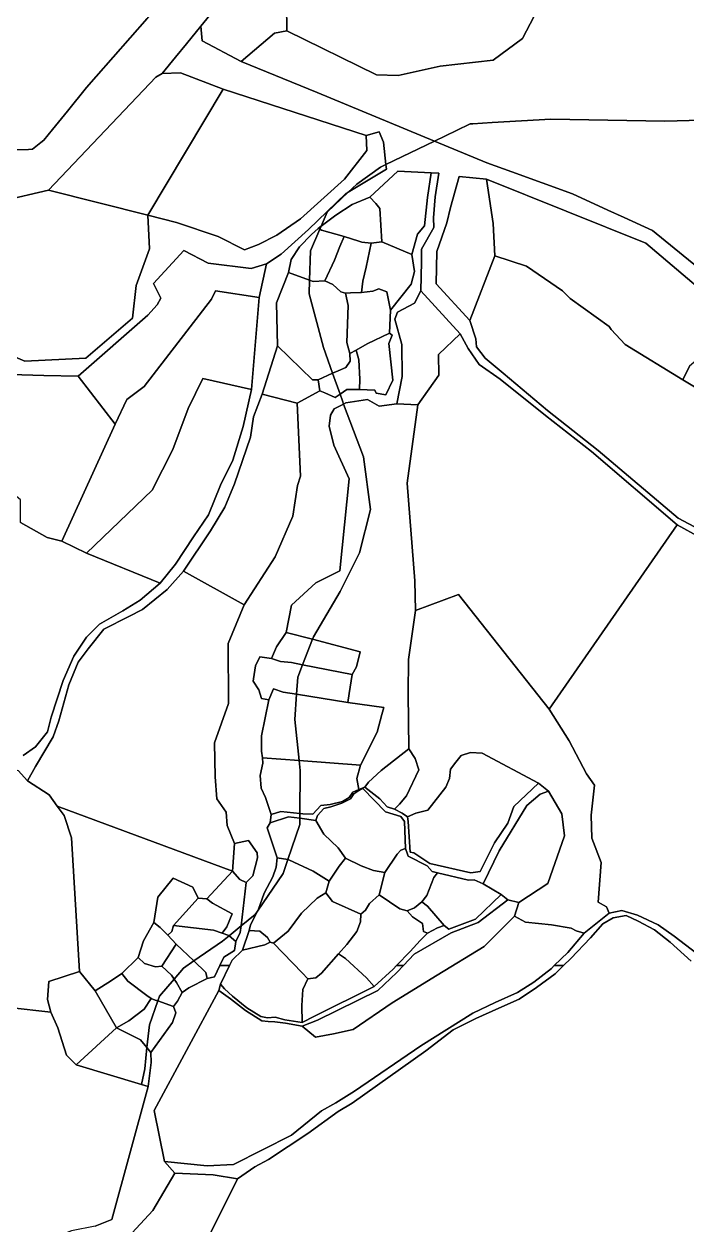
# Model space of a CAD drawing. Extents: x 542555 to 550520, y 1840485 to 1846995.
# Drawn here: x 549701.7 to 549900.6, y 1843922.2 to 1844282.5 of the extents above; entities that cross this region are included whole.
import ezdxf

# ---------------------------------------------------------------- set-up
doc = ezdxf.new("R2010")
doc.units = 0
doc.layers.add('Level 30', color=7, linetype='Continuous')

msp = doc.modelspace()

# ---------------------------------------------------------------- linework, layer by layer
at = {"layer": 'Level 30'}
for points in [[(549772.61, 1844331.48), (549767.51, 1844322.96), (549750.52, 1844301), (549738.6, 1844284.18), (549723.32, 1844266.76), (549720.38, 1844263.52), (549714.71, 1844256.35), (549710.19, 1844250.89), (549707.64, 1844247.71), (549706.6952, 1844246.9536), (549704.18, 1844244.94), (549703.0347, 1844244.9096), (549695.14, 1844244.7), (549688.48, 1844248.35), (549683.45, 1844252.93), (549656.49, 1844279.73), (549662.37, 1844310.75), (549687.9, 1844340.3), (549756.95, 1844334.73), (549771.43, 1844353.78), (549776.75, 1844350.29), (549776.7343, 1844349.5062), (549776.51, 1844338.29)], [(549796.67, 1844333.45), (549810.18, 1844332.21), (549800.68, 1844320.07), (549780.4, 1844288.52), (549780.54, 1844280.5), (549776.8, 1844279.74), (549766.87, 1844271.32), (549755.1, 1844277.49), (549754.74, 1844281.92), (549767.29, 1844297.39), (549785.86, 1844318.46), (549791.95, 1844326.64)], [(549807.43, 1844267.23), (549780.54, 1844280.5), (549780.4, 1844288.52), (549800.68, 1844320.07), (549810.18, 1844332.21), (549818.71, 1844329.21), (549854.73, 1844284.91), (549851.21, 1844278.16), (549842.45, 1844271.67), (549826.52, 1844269.85), (549813.9, 1844267.1)], [(549789.5933, 1844261.9327), (549824.8179, 1844247.3809), (549810.2601, 1844240.3922), (549809.57, 1844247.08), (549808.19, 1844250.16), (549804.31, 1844249.12), (549761.46, 1844262.93), (549748.57, 1844267.9), (549743.15, 1844267.67), (549747.1499, 1844272.5879), (549750.4117, 1844276.5983), (549754.74, 1844281.92), (549755.1, 1844277.49), (549766.87, 1844271.32), (549774.4403, 1844268.1926)], [(549761.46, 1844262.93), (549738.78, 1844225.21), (549708.99, 1844232.67), (549741.2, 1844266.54), (549743.15, 1844267.67), (549748.57, 1844267.9)], [(549804.31, 1844249.12), (549804.54, 1844244.61), (549797.79, 1844235.93), (549784.59, 1844224.08), (549777.54, 1844219.17), (549772.05, 1844216.39), (549767.85, 1844214.79), (549759.93, 1844218.73), (549747.4, 1844222.95), (549738.78, 1844225.21), (549761.46, 1844262.93)], [(549810.41, 1844238.94), (549798.9746, 1844232.1144), (549801.5, 1844234.52), (549808.61, 1844239.6), (549810.2601, 1844240.3922)], [(549825.09, 1844230.65), (549824.57, 1844224.35), (549824.65, 1844221.48), (549820.97, 1844214.93), (549820.95, 1844211.16), (549820.76, 1844202.42), (549818.79, 1844198.73), (549813.78, 1844196.09), (549812.98, 1844193.98), (549815.08, 1844186.41), (549815.18, 1844176.76), (549813.52, 1844168.61), (549808.19, 1844167.88), (549804.78, 1844169.89), (549798.26, 1844168.87), (549797.5641, 1844168.5091), (549797.2, 1844169.48), (549796.4989, 1844171.4385), (549798.51, 1844172.82), (549802.29, 1844172.85), (549806.9, 1844172.62), (549807.29, 1844171.74), (549810.24, 1844171.29), (549812.31, 1844175.66), (549811.09, 1844186.69), (549812.09, 1844189.2), (549811.37, 1844189.79), (549811.59, 1844196.7), (549817.82, 1844204.46), (549818.79, 1844208.26), (549818.07, 1844213.37), (549819.71, 1844219.5), (549821.82, 1844221.95), (549822.69, 1844230.5), (549823.82, 1844237.88), (549826.18, 1844237.76)], [(549822.69, 1844230.5), (549821.82, 1844221.95), (549819.71, 1844219.5), (549818.07, 1844213.37), (549809.07, 1844217.21), (549808.46, 1844227.2), (549807.23, 1844228.7), (549805.43, 1844230.55), (549813.87, 1844238.37), (549823.82, 1844237.88)], [(549842.98, 1844212.95), (549835.44, 1844193.54), (549825.34, 1844204.53), (549825.55, 1844214.31), (549828.53, 1844222.85), (549829.66, 1844227.48), (549832.29, 1844236.73), (549840.44, 1844235.95), (549842.46, 1844222.68)], [(549901.36, 1844179.84), (549899.36, 1844175.76), (549882.06, 1844186.34), (549877.86, 1844190.91), (549877.23, 1844191.8), (549865.51, 1844200.17), (549863.28, 1844202.48), (549852.48, 1844209.85), (549842.98, 1844212.95), (549842.46, 1844222.68), (549840.44, 1844235.95), (549888.23, 1844216.73), (549916.54, 1844192.8)], [(549738.78, 1844225.21), (549739.31, 1844215.07), (549735.3, 1844204.08), (549734.23, 1844194.23), (549720.18, 1844182.22), (549701.91, 1844181.4), (549696.78, 1844183.58), (549678.39, 1844191.16), (549695.31, 1844229.45), (549708.99, 1844232.67)], [(549809.07, 1844217.21), (549805.88, 1844216.73), (549803.03, 1844217.06), (549802.15, 1844217.35), (549797.7, 1844218.72), (549790.96, 1844220.66), (549790.417, 1844220.9315), (549790.8401, 1844221.9088), (549795.23, 1844225.15), (549800.09, 1844228.37), (549805.43, 1844230.55), (549807.23, 1844228.7), (549808.46, 1844227.2)], [(549789.88, 1844221.2), (549790.417, 1844220.9315), (549787.62, 1844214.47), (549787.3279, 1844205.6942), (549781.02, 1844207.93), (549781.86, 1844211.82), (549784.37, 1844215.7), (549787.96, 1844219.39)], [(549790.417, 1844220.9315), (549790.96, 1844220.66), (549797.7, 1844218.72), (549796.47, 1844215.74), (549794.84, 1844211.62), (549791.96, 1844205.45), (549788.44, 1844205.3), (549787.3279, 1844205.6942), (549787.62, 1844214.47)], [(549789.88, 1844221.2), (549790.8401, 1844221.9088), (549790.417, 1844220.9315)], [(549797.7, 1844218.72), (549802.15, 1844217.35), (549803.03, 1844217.06), (549805.88, 1844216.73), (549804.36, 1844209.57), (549803.31, 1844205.39), (549802.91, 1844202.01), (549799.65, 1844201.91), (549798.18, 1844201.77), (549796.75, 1844202.19), (549794.35, 1844204.34), (549791.96, 1844205.45), (549794.84, 1844211.62), (549796.47, 1844215.74)], [(549774.41, 1844210.58), (549772.26, 1844200.42), (549759.1, 1844202.48), (549757.95, 1844200), (549737.69, 1844173.78), (549732.5, 1844169.85), (549728.97, 1844162.42), (549717.93, 1844176.89), (549738.77, 1844195.13), (549741.6, 1844198.22), (549742.68, 1844200.22), (549740.52, 1844204.7), (549749.62, 1844214.53), (549756.88, 1844210.81), (549769.8, 1844209.12)], [(549818.79, 1844208.26), (549817.82, 1844204.46), (549811.59, 1844196.7), (549810.49, 1844202.16), (549808.13, 1844203.05), (549806.36, 1844202.41), (549802.91, 1844202.01), (549803.31, 1844205.39), (549804.36, 1844209.57), (549805.88, 1844216.73), (549809.07, 1844217.21), (549818.07, 1844213.37)], [(549899.36, 1844175.76), (549927.28, 1844159), (549906.05, 1844129.93), (549897.95, 1844134.22), (549873.96, 1844154.52), (549858.76, 1844166.54), (549845.49, 1844177.79), (549840.08, 1844182.29), (549837.48, 1844185.63), (549837.22, 1844188.06), (549835.44, 1844193.54), (549842.98, 1844212.95), (549852.48, 1844209.85), (549863.28, 1844202.48), (549865.51, 1844200.17), (549877.23, 1844191.8), (549877.86, 1844190.91), (549882.06, 1844186.34)], [(549794.2522, 1844177.7143), (549789.88, 1844175.74), (549788.26, 1844175.73), (549777.68, 1844185.96), (549777.47, 1844198.86), (549781.02, 1844207.93), (549787.3279, 1844205.6942), (549787.19, 1844201.55), (549791.49, 1844185.43)], [(549795.97, 1844178.49), (549794.2522, 1844177.7143), (549791.49, 1844185.43), (549787.19, 1844201.55), (549787.3279, 1844205.6942), (549788.44, 1844205.3), (549791.96, 1844205.45), (549794.35, 1844204.34), (549796.75, 1844202.19), (549798.18, 1844201.77), (549798.9, 1844198.02), (549798.55, 1844186.96), (549799.41, 1844183.66), (549799.5, 1844181.35), (549798.28, 1844179.47)], [(549802.91, 1844202.01), (549806.36, 1844202.41), (549808.13, 1844203.05), (549810.49, 1844202.16), (549811.59, 1844196.7), (549811.37, 1844189.79), (549804.66, 1844186.56), (549801.3, 1844184.65), (549799.41, 1844183.66), (549798.55, 1844186.96), (549798.9, 1844198.02), (549798.18, 1844201.77), (549799.65, 1844201.91)], [(549728.97, 1844162.42), (549732.5, 1844169.85), (549737.69, 1844173.78), (549757.95, 1844200), (549759.1, 1844202.48), (549772.26, 1844200.42), (549769.9, 1844172.83), (549755.33, 1844176.19), (549750.87, 1844167.16), (549746.29, 1844154.9), (549740.07, 1844142.68), (549720.38, 1844123.8), (549712.96, 1844127.32)], [(549826.11, 1844177.14), (549819.87, 1844168.28), (549813.52, 1844168.61), (549815.18, 1844176.76), (549815.08, 1844186.41), (549812.98, 1844193.98), (549813.78, 1844196.09), (549818.79, 1844198.73), (549820.76, 1844202.42), (549832.57, 1844189.57), (549826.04, 1844183.41)], [(549806.9, 1844172.62), (549802.29, 1844172.85), (549802.42, 1844175.92), (549802.1, 1844181.78), (549801.3, 1844184.65), (549804.66, 1844186.56), (549811.37, 1844189.79), (549812.09, 1844189.2), (549811.09, 1844186.69), (549812.31, 1844175.66), (549810.24, 1844171.29), (549807.29, 1844171.74)], [(549897.67, 1844132.27), (549859.28, 1844076.99), (549832.07, 1844111.31), (549819.12, 1844106.53), (549818.94, 1844115.41), (549816.67, 1844144.8), (549819.87, 1844168.28), (549826.11, 1844177.14), (549826.04, 1844183.41), (549832.57, 1844189.57), (549834.93, 1844185.21), (549838.23, 1844180.39), (549844.57, 1844176.01), (549858.14, 1844165.1), (549871.91, 1844154.28)], [(549789.88, 1844175.74), (549790.47, 1844172.43), (549783.6, 1844168.79), (549773.14, 1844171.49), (549777.68, 1844185.96), (549788.26, 1844175.73)], [(549801.3, 1844184.65), (549802.1, 1844181.78), (549802.42, 1844175.92), (549802.29, 1844172.85), (549798.51, 1844172.82), (549796.4989, 1844171.4385), (549794.2522, 1844177.7143), (549795.97, 1844178.49), (549798.28, 1844179.47), (549799.5, 1844181.35), (549799.41, 1844183.66)], [(549796.4989, 1844171.4385), (549795.06, 1844170.45), (549791.97, 1844171.82), (549790.47, 1844172.43), (549789.88, 1844175.74), (549794.2522, 1844177.7143)], [(549728.97, 1844162.42), (549712.96, 1844127.32), (549708.57, 1844128.5), (549700.65, 1844133), (549700.57, 1844139.75), (549695.44, 1844144.01), (549691.47, 1844149.74), (549688.12, 1844164.29), (549692.12, 1844168.42), (549697.72, 1844177.38), (549707.56, 1844177.03), (549717.93, 1844176.89)], [(549720.38, 1844123.8), (549740.07, 1844142.68), (549746.29, 1844154.9), (549750.87, 1844167.16), (549755.33, 1844176.19), (549769.9, 1844172.83), (549767.46, 1844161.72), (549764.3, 1844151.67), (549760.63, 1844144.19), (549757.02, 1844135.23), (549752.47, 1844128.64), (549747.13, 1844120.45), (549742.49, 1844114.72)], [(549782.34, 1844134.87), (549776.98, 1844122.62), (549767.72, 1844108.22), (549749.56, 1844118.4), (549757.57, 1844130.49), (549761.96, 1844137.58), (549764.78, 1844144.56), (549769.58, 1844158.56), (549770.55, 1844164.65), (549773.14, 1844171.49), (549783.6, 1844168.79), (549784.61, 1844146.9), (549783.68, 1844144.04)], [(549781.96, 1844108.19), (549780.3, 1844099.96), (549777.4, 1844095.64), (549775.89, 1844092.18), (549772.46, 1844092.63), (549771.11, 1844089.97), (549770.57, 1844086.05), (549770.42, 1844085.31), (549772.08, 1844082.71), (549772.96, 1844080.11), (549775.09, 1844079.76), (549772.93, 1844068.92), (549772.97, 1844064.39), (549773.2, 1844062.3), (549773.37, 1844060.73), (549772.51, 1844057.04), (549772.86, 1844053.25), (549774.16, 1844050.45), (549775.84, 1844045.35), (549775.55, 1844042.8), (549774.59, 1844041.36), (549777.67, 1844032.37), (549777.33, 1844029.57), (549776.37, 1844026.64), (549773.7, 1844021.7), (549771.99, 1844016.96), (549771.6886, 1844016.366), (549771.01, 1844015.38), (549766.8078, 1844011.9403), (549768.36, 1844024.93), (549770.28, 1844026.97), (549771.72, 1844032.31), (549771.67, 1844033.85), (549769.05, 1844037.54), (549764.8, 1844036.62), (549762.59, 1844042), (549762.32, 1844046), (549759.53, 1844050.04), (549759.04, 1844056.69), (549758.83, 1844066.89), (549763, 1844078.64), (549762.93, 1844096.68), (549767.72, 1844108.22), (549776.98, 1844122.62), (549782.34, 1844134.87), (549783.68, 1844144.04), (549784.61, 1844146.9), (549783.6, 1844168.79), (549790.47, 1844172.43), (549791.97, 1844171.82), (549795.06, 1844170.45), (549796.4989, 1844171.4385), (549797.2, 1844169.48), (549797.5641, 1844168.5091), (549794.75, 1844167.05), (549793.64, 1844165.21), (549793.24, 1844161.91), (549794.62, 1844156.14), (549799.27, 1844146.01), (549796.45, 1844118.5), (549789.22, 1844114.81)], [(549788.5, 1844098.66), (549788.2068, 1844097.9025), (549780.3, 1844099.96), (549781.96, 1844108.19), (549789.22, 1844114.81), (549796.45, 1844118.5), (549799.27, 1844146.01), (549794.62, 1844156.14), (549793.24, 1844161.91), (549793.64, 1844165.21), (549794.75, 1844167.05), (549797.5641, 1844168.5091), (549803.5, 1844152.68), (549805.65, 1844136.82), (549802.29, 1844123.87), (549796.54, 1844112.26)], [(549813.52, 1844168.61), (549819.87, 1844168.28), (549816.67, 1844144.8), (549818.94, 1844115.41), (549819.12, 1844106.53), (549817.08, 1844091.89), (549816.93, 1844081.65), (549817.09, 1844065.06), (549808.83, 1844058.52), (549805.01, 1844055.09), (549803.94, 1844053.52), (549802.11, 1844052.87), (549801.57, 1844056.19), (549802.68, 1844060.19), (549807.61, 1844070.03), (549809.06, 1844075.38), (549809.65, 1844077.41), (549798.86, 1844078.92), (549799.23, 1844081.65), (549800.1, 1844087.31), (549801.43, 1844089.68), (549802.55, 1844094.17), (549788.2068, 1844097.9025), (549788.5, 1844098.66), (549796.54, 1844112.26), (549802.29, 1844123.87), (549805.65, 1844136.82), (549803.5, 1844152.68), (549797.5641, 1844168.5091), (549798.26, 1844168.87), (549804.78, 1844169.89), (549808.19, 1844167.88)], [(549749.56, 1844118.4), (549767.72, 1844108.22), (549762.93, 1844096.68), (549763, 1844078.64), (549758.83, 1844066.89), (549759.04, 1844056.69), (549759.53, 1844050.04), (549762.32, 1844046), (549762.59, 1844042), (549764.8, 1844036.62), (549764.18, 1844028.35), (549711.65, 1844047.82), (549709.18, 1844051.28), (549702.66, 1844055.47), (549705.1, 1844059.79), (549710.42, 1844068.67), (549712.08, 1844073.48), (549715.09, 1844084.29), (549717.87, 1844091.02), (549720.9, 1844095.03), (549725.57, 1844100.91), (549733.13, 1844104.77), (549737.18, 1844106.81), (549744.64, 1844112.89)], [(549877.28, 1844015.71), (549869.74, 1844009.72), (549867.35, 1844010.47), (549865.9, 1844011.28), (549859.95, 1844012.25), (549852.13, 1844013.04), (549848.84, 1844014.85), (549850.12, 1844018.91), (549858.82, 1844024.59), (549863.9, 1844038.94), (549863.02, 1844045.59), (549859.02, 1844052.38), (549856.08, 1844054.7), (549839.19, 1844063.74), (549835.69, 1844063.98), (549832.82, 1844063.03), (549831.2, 1844061.08), (549829.65, 1844058.94), (549829.31, 1844056.17), (549828.25, 1844053.54), (549822.85, 1844046.66), (549819.28, 1844045.73), (549816.75, 1844044.64), (549815.11, 1844045.71), (549812.79, 1844046.92), (549814.29, 1844048.48), (549816.45, 1844050.92), (549820.11, 1844058.72), (549819.03, 1844062.16), (549817.09, 1844065.06), (549816.93, 1844081.65), (549817.08, 1844091.89), (549819.12, 1844106.53), (549832.07, 1844111.31), (549859.28, 1844076.99), (549865.21, 1844067.47), (549870.42, 1844057.58), (549872.88, 1844054.15), (549871.86, 1844045.18), (549872.01, 1844038.19), (549874.84, 1844030.89), (549874, 1844019.08), (549876.49, 1844017.6)], [(549780.3, 1844099.96), (549788.2068, 1844097.9025), (549785.2563, 1844090.2804), (549781.96, 1844090.94), (549778.61, 1844091.21), (549775.89, 1844092.18), (549777.4, 1844095.64)], [(549788.2068, 1844097.9025), (549802.55, 1844094.17), (549801.43, 1844089.68), (549800.1, 1844087.31), (549785.2563, 1844090.2804)], [(549775.89, 1844092.18), (549778.61, 1844091.21), (549781.96, 1844090.94), (549785.2563, 1844090.2804), (549783.82, 1844086.57), (549783.4766, 1844081.4155), (549779.38, 1844082.08), (549776.51, 1844083.02), (549775.09, 1844079.76), (549772.96, 1844080.11), (549772.08, 1844082.71), (549770.42, 1844085.31), (549770.57, 1844086.05), (549771.11, 1844089.97), (549772.46, 1844092.63)], [(549785.2563, 1844090.2804), (549800.1, 1844087.31), (549799.23, 1844081.65), (549798.86, 1844078.92), (549783.4766, 1844081.4155), (549783.82, 1844086.57)], [(549784.2388, 1844061.5099), (549773.2, 1844062.3), (549772.97, 1844064.39), (549772.93, 1844068.92), (549775.09, 1844079.76), (549776.51, 1844083.02), (549779.38, 1844082.08), (549783.4766, 1844081.4155), (549782.97, 1844073.81)], [(549798.86, 1844078.92), (549809.65, 1844077.41), (549809.06, 1844075.38), (549807.61, 1844070.03), (549802.68, 1844060.19), (549784.2388, 1844061.5099), (549782.97, 1844073.81), (549783.4766, 1844081.4155)], [(549784.54, 1844058.59), (549784.4206, 1844045.6715), (549778.75, 1844046.23), (549775.84, 1844045.35), (549774.16, 1844050.45), (549772.86, 1844053.25), (549772.51, 1844057.04), (549773.37, 1844060.73), (549773.2, 1844062.3), (549784.2388, 1844061.5099)], [(549817.09, 1844065.06), (549819.03, 1844062.16), (549820.11, 1844058.72), (549816.45, 1844050.92), (549814.29, 1844048.48), (549812.79, 1844046.92), (549810.64, 1844047.65), (549808.46, 1844050.07), (549803.94, 1844053.52), (549805.01, 1844055.09), (549808.83, 1844058.52)], [(549816.75, 1844044.64), (549819.28, 1844045.73), (549822.85, 1844046.66), (549828.25, 1844053.54), (549829.31, 1844056.17), (549829.65, 1844058.94), (549831.2, 1844061.08), (549832.82, 1844063.03), (549835.69, 1844063.98), (549839.19, 1844063.74), (549856.08, 1844054.7), (549848.66, 1844047.72), (549846.88, 1844042.72), (549842.87, 1844036.79), (549838.51, 1844028.22), (549835.75, 1844027.81), (549823.43, 1844030.59), (549818.61, 1844033.86), (549817.52, 1844034.04), (549816.94, 1844043.2)], [(549708.73, 1843989.87), (549709.72, 1843986.07), (549684.57, 1843988.84), (549686.69, 1843995.57), (549686.25, 1844000), (549684.58, 1844015.81), (549681.26, 1844029.89), (549680.05, 1844036.13), (549677.11, 1844042.62), (549676.5, 1844050.49), (549676.96, 1844055.06), (549678.82, 1844056.87), (549686.91, 1844058.9), (549696.66, 1844059.42), (549699.91, 1844058.52), (549702.66, 1844055.47), (549709.18, 1844051.28), (549711.65, 1844047.82), (549713.73, 1844045.09), (549715.94, 1844038.31), (549718.27, 1843998.27), (549709.15, 1843995.21)], [(549784.2388, 1844061.5099), (549802.68, 1844060.19), (549801.57, 1844056.19), (549802.11, 1844052.87), (549800.34, 1844052.04), (549799.22, 1844050.47), (549797.23, 1844049.29), (549793.51, 1844048.33), (549790.75, 1844048), (549788.33, 1844045.45), (549785.35, 1844045.58), (549784.4206, 1844045.6715), (549784.54, 1844058.59)], [(549856.08, 1844054.7), (549859.02, 1844052.38), (549856.56, 1844051.4), (549852.59, 1844048.01), (549844.22, 1844034.42), (549839.45, 1844024.58), (549836.74, 1844025.72), (549835.07, 1844025.61), (549825.71, 1844027.8), (549824.09, 1844028.22), (549822.67, 1844029.9), (549816.98, 1844032.85), (549816.7, 1844033.39), (549816.18, 1844035.16), (549815.85, 1844043.23), (549814.7, 1844044.7), (549810.17, 1844046.17), (549803.34, 1844053.18), (549801.79, 1844052.33), (549800.65, 1844051.58), (549799.65, 1844050.03), (549797.03, 1844048.71), (549793.72, 1844047.62), (549791.67, 1844047.16), (549789.69, 1844045.03), (549789.2, 1844043.56), (549784.4072, 1844044.2213), (549784.4206, 1844045.6715), (549785.35, 1844045.58), (549788.33, 1844045.45), (549790.75, 1844048), (549793.51, 1844048.33), (549797.23, 1844049.29), (549799.22, 1844050.47), (549800.34, 1844052.04), (549802.11, 1844052.87), (549803.94, 1844053.52), (549808.46, 1844050.07), (549810.64, 1844047.65), (549812.79, 1844046.92), (549815.11, 1844045.71), (549816.75, 1844044.64), (549816.94, 1844043.2), (549817.52, 1844034.04), (549818.61, 1844033.86), (549823.43, 1844030.59), (549835.75, 1844027.81), (549838.51, 1844028.22), (549842.87, 1844036.79), (549846.88, 1844042.72), (549848.66, 1844047.72)], [(549813.6, 1844033.47), (549809.95, 1844027.96), (549806.5, 1844028.53), (549802.79, 1844029.94), (549798.14, 1844032.23), (549795.91, 1844035.33), (549791.6, 1844039.45), (549789.2, 1844043.56), (549789.69, 1844045.03), (549791.67, 1844047.16), (549793.72, 1844047.62), (549797.03, 1844048.71), (549799.65, 1844050.03), (549800.65, 1844051.58), (549801.79, 1844052.33), (549803.34, 1844053.18), (549810.17, 1844046.17), (549814.7, 1844044.7), (549815.85, 1844043.23), (549816.18, 1844035.16), (549814.75, 1844034.6)], [(549859.02, 1844052.38), (549863.02, 1844045.59), (549863.9, 1844038.94), (549858.82, 1844024.59), (549850.12, 1844018.91), (549846.83, 1844019.73), (549844.87, 1844021.34), (549839.45, 1844024.58), (549844.22, 1844034.42), (549852.59, 1844048.01), (549856.56, 1844051.4)], [(549711.65, 1844047.82), (549764.18, 1844028.35), (549756.53, 1844019.99), (549753.9, 1844020.2), (549752.3, 1844023.58), (549746.41, 1844026.21), (549741.77, 1844020.52), (549740.61, 1844012.98), (549737.53, 1844007.46), (549735.87, 1844002.48), (549731.03, 1843997.6), (549727.91, 1843995.57), (549723.05, 1843992.41), (549718.27, 1843998.27), (549715.94, 1844038.31), (549713.73, 1844045.09)], [(549781.01, 1844044.69), (549784.4072, 1844044.2213), (549784.39, 1844042.36), (549780.843, 1844031.8261), (549777.67, 1844032.37), (549774.59, 1844041.36), (549775.55, 1844042.8)], [(549775.84, 1844045.35), (549778.75, 1844046.23), (549784.4206, 1844045.6715), (549784.4072, 1844044.2213), (549781.01, 1844044.69), (549775.55, 1844042.8)], [(549789.2, 1844043.56), (549791.6, 1844039.45), (549795.91, 1844035.33), (549798.14, 1844032.23), (549796.24, 1844029.85), (549793.21, 1844025.33), (549788.44, 1844028.33), (549781.17, 1844031.77), (549780.843, 1844031.8261), (549784.39, 1844042.36), (549784.4072, 1844044.2213)], [(549771.72, 1844032.31), (549770.28, 1844026.97), (549768.36, 1844024.93), (549766.41, 1844025.83), (549764.18, 1844028.35), (549764.8, 1844036.62), (549769.05, 1844037.54), (549771.67, 1844033.85)], [(549822.49, 1844021.06), (549821.05, 1844019.16), (549818.83, 1844017.3), (549816.68, 1844016.46), (549814.41, 1844017.02), (549808.28, 1844021.21), (549809.95, 1844027.96), (549813.6, 1844033.47), (549814.75, 1844034.6), (549816.18, 1844035.16), (549816.7, 1844033.39), (549816.98, 1844032.85), (549822.67, 1844029.9), (549824.09, 1844028.22), (549825.71, 1844027.8), (549824.65, 1844026.41)], [(549793.21, 1844025.33), (549792.26, 1844021.84), (549789.63, 1844020.2), (549784.94, 1844015.76), (549780.89, 1844010.29), (549776.51, 1844006.71), (549775.5, 1844007.05), (549774.73, 1844008.47), (549772.42, 1844010.38), (549769.25, 1844010.49), (549769.6, 1844012.25), (549771.6886, 1844016.366), (549779.42, 1844027.6), (549780.843, 1844031.8261), (549781.17, 1844031.77), (549788.44, 1844028.33)], [(549777.67, 1844032.37), (549780.843, 1844031.8261), (549779.42, 1844027.6), (549771.6886, 1844016.366), (549771.99, 1844016.96), (549773.7, 1844021.7), (549776.37, 1844026.64), (549777.33, 1844029.57)], [(549798.14, 1844032.23), (549802.79, 1844029.94), (549806.5, 1844028.53), (549809.95, 1844027.96), (549808.28, 1844021.21), (549805.34, 1844018.68), (549804.14, 1844016.62), (549802.74, 1844015.41), (549794.23, 1844019.22), (549792.26, 1844021.84), (549793.21, 1844025.33), (549796.24, 1844029.85)], [(549768.36, 1844024.93), (549766.8078, 1844011.9403), (549763.1842, 1844008.9742), (549763.13, 1844009.02), (549761.1, 1844009.72), (549762.52, 1844011.66), (549764.14, 1844015.52), (549758.18, 1844018.75), (549756.53, 1844019.99), (549764.18, 1844028.35), (549766.41, 1844025.83)], [(549839.45, 1844024.58), (549844.87, 1844021.34), (549837.13, 1844013.93), (549829.1, 1844010.92), (549827.73, 1844012.03), (549822.75, 1844017.79), (549821.05, 1844019.16), (549822.49, 1844021.06), (549824.65, 1844026.41), (549825.71, 1844027.8), (549835.07, 1844025.61), (549836.74, 1844025.72)], [(549753.9, 1844020.2), (549746.48, 1844012.06), (549746.02, 1844010.2), (549744.83, 1844009.09), (549742.56, 1844011.43), (549740.61, 1844012.98), (549741.77, 1844020.52), (549746.41, 1844026.21), (549752.3, 1844023.58)], [(549762.52, 1844011.66), (549761.1, 1844009.72), (549758.53, 1844010.64), (549746.48, 1844012.06), (549753.9, 1844020.2), (549756.53, 1844019.99), (549758.18, 1844018.75), (549764.14, 1844015.52)], [(549792.26, 1844021.84), (549794.23, 1844019.22), (549802.74, 1844015.41), (549802.59, 1844013.1), (549801.49, 1844010.21), (549798.52, 1844006.35), (549796, 1844003.58), (549790.92, 1843997.72), (549789.18, 1843996.32), (549786.85, 1843996.04), (549785.12, 1843997.88), (549776.51, 1844006.71), (549780.89, 1844010.29), (549784.94, 1844015.76), (549789.63, 1844020.2)], [(549846.83, 1844019.73), (549850.12, 1844018.91), (549848.84, 1844014.85), (549839.74, 1844005.7), (549825.62, 1843997.1), (549812.16, 1843988.83), (549800.43, 1843980.83), (549794.51, 1843979.53), (549789.11, 1843978.57), (549785.1, 1843981.78), (549789.68, 1843983.62), (549807.8, 1843992.55), (549813.52, 1843997.89), (549815.52, 1844000), (549818.78, 1844003.45), (549829.87, 1844009.87), (549837.94, 1844012.97)], [(549816.68, 1844016.46), (549818.19, 1844014.61), (549821.28, 1844012.62), (549821.5, 1844010.19), (549822.71, 1844009.71), (549820.51, 1844007.55), (549817.52, 1844004.27), (549813.44, 1844000), (549812.4, 1843998.91), (549806.75, 1843993.74), (549804.42, 1843996.36), (549798.11, 1844002.1), (549796, 1844003.58), (549798.52, 1844006.35), (549801.49, 1844010.21), (549802.59, 1844013.1), (549802.74, 1844015.41), (549804.14, 1844016.62), (549805.34, 1844018.68), (549808.28, 1844021.21), (549814.41, 1844017.02)], [(549846.83, 1844019.73), (549837.94, 1844012.97), (549829.87, 1844009.87), (549818.78, 1844003.45), (549815.52, 1844000), (549813.44, 1844000), (549817.52, 1844004.27), (549820.51, 1844007.55), (549822.71, 1844009.71), (549825.7, 1844011.32), (549827.73, 1844012.03), (549829.1, 1844010.92), (549837.13, 1844013.93), (549844.87, 1844021.34)], [(549821.05, 1844019.16), (549822.75, 1844017.79), (549827.73, 1844012.03), (549825.7, 1844011.32), (549822.71, 1844009.71), (549821.5, 1844010.19), (549821.28, 1844012.62), (549818.19, 1844014.61), (549816.68, 1844016.46), (549818.83, 1844017.3)], [(549771.6886, 1844016.366), (549769.6, 1844012.25), (549769.25, 1844010.49), (549767.25, 1844004.64), (549764.08, 1844001.64), (549763.29, 1844000), (549760.44, 1844000), (549761.64, 1844002.53), (549764.83, 1844004.5), (549765.26, 1844007.22), (549766.57, 1844009.95), (549766.8078, 1844011.9403), (549771.01, 1844015.38)], [(549747.36, 1844006.48), (549743.01, 1843999.84), (549741.12, 1843999.6), (549737.82, 1844000.59), (549735.87, 1844002.48), (549737.53, 1844007.46), (549740.61, 1844012.98), (549742.56, 1844011.43), (549744.83, 1844009.09)], [(549848.84, 1844014.85), (549852.13, 1844013.04), (549859.95, 1844012.25), (549865.9, 1844011.28), (549867.35, 1844010.47), (549869.74, 1844009.72), (549864.88, 1844003.93), (549860.79, 1844000), (549859.91, 1843999.16), (549854.66, 1843995), (549849.76, 1843991.94), (549843.05, 1843988.96), (549836.39, 1843985.76), (549820.78, 1843975.97), (549800.8, 1843962.36), (549795.19, 1843958.84), (549790.88, 1843956.39), (549781.89, 1843949.13), (549764.51, 1843940.31), (549756.59, 1843939.97), (549743.83, 1843941.26), (549740.67, 1843956.57), (549760.09, 1843992.54), (549763.58, 1843990.08), (549768.11, 1843986.56), (549773, 1843983.46), (549774.95, 1843983.2), (549776.97, 1843983.12), (549780.15, 1843982.72), (549785.1, 1843981.78), (549789.11, 1843978.57), (549794.51, 1843979.53), (549800.43, 1843980.83), (549812.16, 1843988.83), (549825.62, 1843997.1), (549839.74, 1844005.7)], [(549761.1, 1844009.72), (549763.13, 1844009.02), (549763.1842, 1844008.9742), (549761.2, 1844007.35), (549752.6394, 1844001.3919), (549747.36, 1844006.48), (549744.83, 1844009.09), (549746.02, 1844010.2), (549746.48, 1844012.06), (549758.53, 1844010.64)], [(549766.8078, 1844011.9403), (549766.57, 1844009.95), (549765.26, 1844007.22), (549763.1842, 1844008.9742)], [(549763.1842, 1844008.9742), (549765.26, 1844007.22), (549764.83, 1844004.5), (549761.64, 1844002.53), (549760.44, 1844000), (549758.83, 1843996.65), (549756.59, 1843996.09), (549756.19, 1843997.97), (549752.6394, 1844001.3919), (549761.2, 1844007.35)], [(549773.94, 1844006.19), (549767.25, 1844004.64), (549769.25, 1844010.49), (549772.42, 1844010.38), (549774.73, 1844008.47), (549775.5, 1844007.05)], [(549747.36, 1844006.48), (549752.6394, 1844001.3919), (549749.49, 1843999.2), (549746.7111, 1843995.9618), (549745.89, 1843997.18), (549743.01, 1843999.84)], [(549776.51, 1844006.71), (549785.12, 1843997.88), (549786.85, 1843996.04), (549785.33, 1843992.8), (549784.99, 1843988.04), (549785.11, 1843982.95), (549779.89, 1843983.73), (549777.07, 1843984.48), (549774.72, 1843984.29), (549772.71, 1843984.69), (549768.49, 1843987.29), (549764.23, 1843990.82), (549761.86, 1843993.08), (549760.59, 1843994.47), (549763.29, 1844000), (549764.08, 1844001.64), (549767.25, 1844004.64), (549773.94, 1844006.19), (549775.5, 1844007.05)], [(549743.01, 1843999.84), (549745.89, 1843997.18), (549746.7111, 1843995.9618), (549742.35, 1843990.88), (549741.8267, 1843989.3941), (549741.03, 1843989.68), (549739.8, 1843990.17), (549738.53, 1843991.04), (549732.83, 1843995.29), (549731.03, 1843997.6), (549735.87, 1844002.48), (549737.82, 1844000.59), (549741.12, 1843999.6)], [(549752.6394, 1844001.3919), (549756.19, 1843997.97), (549756.59, 1843996.09), (549751.14, 1843993.32), (549749.15, 1843991.91), (549747.42, 1843994.91), (549746.7111, 1843995.9618), (549749.49, 1843999.2)], [(549796, 1844003.58), (549798.11, 1844002.1), (549804.42, 1843996.36), (549806.75, 1843993.74), (549788.87, 1843984.86), (549785.11, 1843982.95), (549784.99, 1843988.04), (549785.33, 1843992.8), (549786.85, 1843996.04), (549789.18, 1843996.32), (549790.92, 1843997.72)], [(549729.43, 1843981.36), (549717.28, 1843970.22), (549714.38, 1843973.12), (549711.82, 1843981.3), (549709.72, 1843986.07), (549708.73, 1843989.87), (549709.15, 1843995.21), (549718.27, 1843998.27), (549723.05, 1843992.41)], [(549733.14, 1843983.38), (549729.43, 1843981.36), (549723.05, 1843992.41), (549727.91, 1843995.57), (549731.03, 1843997.6), (549732.83, 1843995.29), (549738.53, 1843991.04), (549739.8, 1843990.17), (549737.74, 1843986.97)], [(549860.79, 1844000), (549863.52, 1844000), (549861.05, 1843997.58), (549855.45, 1843993.4), (549850.28, 1843989.94), (549844.16, 1843987.27), (549837.21, 1843984.16), (549830.47, 1843980.71), (549822.24, 1843974.38), (549800.09, 1843958.76), (549795.94, 1843956.26), (549786.78, 1843949.59), (549775.04, 1843941.79), (549770.96, 1843939.58), (549765.73, 1843936.03), (549758.42, 1843937.25), (549746.88, 1843937.73), (549743.83, 1843941.26), (549756.59, 1843939.97), (549764.51, 1843940.31), (549781.89, 1843949.13), (549790.88, 1843956.39), (549795.19, 1843958.84), (549800.8, 1843962.36), (549820.78, 1843975.97), (549836.39, 1843985.76), (549843.05, 1843988.96), (549849.76, 1843991.94), (549854.66, 1843995), (549859.91, 1843999.16)], [(549813.44, 1844000), (549815.52, 1844000), (549813.52, 1843997.89), (549807.8, 1843992.55), (549789.68, 1843983.62), (549785.1, 1843981.78), (549780.15, 1843982.72), (549776.97, 1843983.12), (549774.95, 1843983.2), (549773, 1843983.46), (549768.11, 1843986.56), (549763.58, 1843990.08), (549760.09, 1843992.54), (549760.59, 1843994.47), (549761.86, 1843993.08), (549764.23, 1843990.82), (549768.49, 1843987.29), (549772.71, 1843984.69), (549774.72, 1843984.29), (549777.07, 1843984.48), (549779.89, 1843983.73), (549785.11, 1843982.95), (549788.87, 1843984.86), (549806.75, 1843993.74), (549812.4, 1843998.91)], [(549746.7111, 1843995.9618), (549747.42, 1843994.91), (549749.15, 1843991.91), (549747.7, 1843989.34), (549746.52, 1843987.71), (549741.8267, 1843989.3941), (549742.35, 1843990.88)], [(549736.8876, 1843964.3386), (549738.95, 1843963.72), (549727.96, 1843923.82), (549722.98, 1843921.8), (549715.89, 1843920.38), (549709.56, 1843917.88), (549702.97, 1843914.35), (549698.48, 1843913.26), (549686.03, 1843916.32), (549678.01, 1843918.58), (549665.01, 1843923.63), (549656.5, 1843927.17), (549665.46, 1843938.94), (549670.59, 1843946.64), (549672.98, 1843952.13), (549675.6, 1843960.59), (549679.27, 1843974.07), (549684.57, 1843988.84), (549709.72, 1843986.07), (549711.82, 1843981.3), (549714.38, 1843973.12), (549717.28, 1843970.22)], [(549739.8, 1843990.17), (549741.03, 1843989.68), (549741.8267, 1843989.3941), (549739.3, 1843982.22), (549738.47, 1843975.43), (549738.4699, 1843975.4293), (549736.58, 1843977.69), (549729.43, 1843981.36), (549733.14, 1843983.38), (549737.74, 1843986.97)], [(549746.18, 1843982.96), (549739.74, 1843973.91), (549738.4699, 1843975.4293), (549738.47, 1843975.43), (549739.3, 1843982.22), (549741.8267, 1843989.3941), (549746.52, 1843987.71), (549747.18, 1843985.81)], [(549729.43, 1843981.36), (549736.58, 1843977.69), (549738.4699, 1843975.4293), (549737.9, 1843968.98), (549736.8876, 1843964.3386), (549717.28, 1843970.22)], [(549739.8, 1843970.94), (549738.95, 1843963.72), (549736.8876, 1843964.3386), (549737.9, 1843968.98), (549738.4699, 1843975.4293), (549739.74, 1843973.91)], [(549722.5, 1843861.7399), (549720.19, 1843861.75), (549720.35, 1843867.17), (549720.51, 1843872.77), (549720.29, 1843874.14), (549718.74, 1843883.76), (549716.2165, 1843892.1014), (549713.01, 1843902.7), (549713.59, 1843907.45), (549723.68, 1843909.48), (549730.28, 1843915.68), (549740.32, 1843926.49), (549746.88, 1843937.73), (549758.42, 1843937.25), (549765.73, 1843936.03), (549757.24, 1843918.94), (549742.53, 1843895.59), (549727.99, 1843876.45), (549726.25, 1843871.13), (549724.46, 1843865.64), (549724.51, 1843865.07), (549724.77, 1843861.73)]]:
    msp.add_lwpolyline(points, close=True, dxfattribs=at)
for points in [[(549662.37, 1844310.75), (549656.49, 1844279.73), (549683.45, 1844252.93), (549688.48, 1844248.35), (549695.14, 1844244.7), (549703.0347, 1844244.9096), (549704.18, 1844244.94), (549706.6952, 1844246.9536), (549707.64, 1844247.71), (549710.19, 1844250.89), (549714.71, 1844256.35), (549720.38, 1844263.52), (549723.32, 1844266.76), (549738.6, 1844284.18)], [(549767.29, 1844297.39), (549754.74, 1844281.92), (549750.4117, 1844276.5983), (549747.1499, 1844272.5879), (549743.15, 1844267.67), (549741.2, 1844266.54), (549708.99, 1844232.67), (549695.31, 1844229.45)], [(549919.59, 1844254.1), (549893.94, 1844253.35), (549859.73, 1844253.94), (549842.18, 1844252.93), (549836.31, 1844252.59), (549835.58, 1844252.55), (549831.44, 1844250.56), (549824.8179, 1844247.3809), (549789.5933, 1844261.9327), (549774.4403, 1844268.1926), (549766.87, 1844271.32), (549776.8, 1844279.74), (549780.54, 1844280.5), (549807.43, 1844267.23), (549813.9, 1844267.1), (549826.52, 1844269.85), (549842.45, 1844271.67), (549851.21, 1844278.16), (549854.73, 1844284.91)], [(549918.81, 1844197.4), (549899.4914, 1844213.0765), (549890.22, 1844220.6), (549881.7363, 1844224.4778), (549876.8975, 1844226.6895), (549866.22, 1844231.57), (549848.0937, 1844238.146), (549840.53, 1844240.89), (549824.8179, 1844247.3809), (549831.44, 1844250.56), (549835.58, 1844252.55), (549836.31, 1844252.59), (549842.18, 1844252.93), (549859.73, 1844253.94), (549893.94, 1844253.35), (549919.59, 1844254.1)], [(549696.78, 1844183.58), (549701.91, 1844181.4), (549720.18, 1844182.22), (549734.23, 1844194.23), (549735.3, 1844204.08), (549739.31, 1844215.07), (549738.78, 1844225.21), (549747.4, 1844222.95), (549759.93, 1844218.73), (549767.85, 1844214.79), (549772.05, 1844216.39), (549777.54, 1844219.17), (549784.59, 1844224.08), (549797.79, 1844235.93), (549804.54, 1844244.61), (549804.31, 1844249.12), (549808.19, 1844250.16), (549809.57, 1844247.08), (549810.2601, 1844240.3922), (549808.61, 1844239.6), (549801.5, 1844234.52), (549798.9746, 1844232.1144), (549798.23, 1844231.67), (549786.99, 1844220.85), (549778.84, 1844213.51), (549774.41, 1844210.58), (549769.8, 1844209.12), (549756.88, 1844210.81), (549749.62, 1844214.53), (549740.52, 1844204.7), (549742.68, 1844200.22), (549741.6, 1844198.22), (549738.77, 1844195.13), (549717.93, 1844176.89), (549707.56, 1844177.03), (549697.72, 1844177.38)], [(549904.57, 1844128.41), (549897.67, 1844132.27), (549871.91, 1844154.28), (549858.14, 1844165.1), (549844.57, 1844176.01), (549838.23, 1844180.39), (549834.93, 1844185.21), (549832.57, 1844189.57), (549820.76, 1844202.42), (549820.95, 1844211.16), (549820.97, 1844214.93), (549824.65, 1844221.48), (549824.57, 1844224.35), (549825.09, 1844230.65), (549826.18, 1844237.76), (549823.82, 1844237.88), (549813.87, 1844238.37), (549805.43, 1844230.55), (549800.09, 1844228.37), (549795.23, 1844225.15), (549790.8401, 1844221.9088), (549792.65, 1844226.09), (549798.9746, 1844232.1144), (549810.41, 1844238.94), (549810.2601, 1844240.3922), (549824.8179, 1844247.3809), (549840.53, 1844240.89), (549848.0937, 1844238.146), (549866.22, 1844231.57), (549876.8975, 1844226.6895), (549881.7363, 1844224.4778), (549890.22, 1844220.6), (549899.4914, 1844213.0765), (549918.81, 1844197.4)], [(549916.54, 1844192.8), (549888.23, 1844216.73), (549840.44, 1844235.95), (549832.29, 1844236.73), (549829.66, 1844227.48), (549828.53, 1844222.85), (549825.55, 1844214.31), (549825.34, 1844204.53), (549835.44, 1844193.54), (549837.22, 1844188.06), (549837.48, 1844185.63), (549840.08, 1844182.29), (549845.49, 1844177.79), (549858.76, 1844166.54), (549873.96, 1844154.52), (549897.95, 1844134.22), (549906.05, 1844129.93)], [(549701.39, 1844063.02), (549705.1, 1844065.6), (549708.67, 1844070.14), (549709.84, 1844074.56), (549713.4, 1844085.57), (549716.56, 1844092.8), (549720.39, 1844098.52), (549724.27, 1844102.5), (549731.28, 1844106.45), (549736.53, 1844109.69), (549742.49, 1844114.72), (549747.13, 1844120.45), (549752.47, 1844128.64), (549757.02, 1844135.23), (549760.63, 1844144.19), (549764.3, 1844151.67), (549767.46, 1844161.72), (549769.9, 1844172.83), (549772.26, 1844200.42), (549774.41, 1844210.58), (549778.84, 1844213.51), (549786.99, 1844220.85), (549798.23, 1844231.67), (549798.9746, 1844232.1144), (549792.65, 1844226.09), (549790.8401, 1844221.9088), (549789.88, 1844221.2), (549787.96, 1844219.39), (549784.37, 1844215.7), (549781.86, 1844211.82), (549781.02, 1844207.93), (549777.47, 1844198.86), (549777.68, 1844185.96), (549773.14, 1844171.49), (549770.55, 1844164.65), (549769.58, 1844158.56), (549764.78, 1844144.56), (549761.96, 1844137.58), (549757.57, 1844130.49), (549749.56, 1844118.4), (549744.64, 1844112.89), (549737.18, 1844106.81), (549733.13, 1844104.77), (549725.57, 1844100.91), (549720.9, 1844095.03), (549717.87, 1844091.02), (549715.09, 1844084.29), (549712.08, 1844073.48), (549710.42, 1844068.67), (549705.1, 1844059.79), (549702.66, 1844055.47), (549699.91, 1844058.52)], [(549927.28, 1844159), (549899.36, 1844175.76), (549901.36, 1844179.84)], [(549700.65, 1844133), (549708.57, 1844128.5), (549712.96, 1844127.32), (549720.38, 1844123.8), (549742.49, 1844114.72), (549736.53, 1844109.69), (549731.28, 1844106.45), (549724.27, 1844102.5), (549720.39, 1844098.52), (549716.56, 1844092.8), (549713.4, 1844085.57), (549709.84, 1844074.56), (549708.67, 1844070.14), (549705.1, 1844065.6), (549701.39, 1844063.02)], [(549903.55, 1844003.63), (549896.78, 1844008.87), (549892.01, 1844012.24), (549885.74, 1844015.09), (549881.09, 1844016.52), (549877.28, 1844015.71), (549876.49, 1844017.6), (549874, 1844019.08), (549874.84, 1844030.89), (549872.01, 1844038.19), (549871.86, 1844045.18), (549872.88, 1844054.15), (549870.42, 1844057.58), (549865.21, 1844067.47), (549859.28, 1844076.99), (549897.67, 1844132.27), (549904.57, 1844128.41)], [(549901.91, 1844001.37), (549895.55, 1844007.08), (549890.82, 1844010.74), (549885.91, 1844013.38), (549882.31, 1844015.03), (549878.5, 1844014.36), (549875.31, 1844012.58), (549871.69, 1844008.37), (549865.73, 1844002.16), (549863.52, 1844000), (549860.79, 1844000), (549864.88, 1844003.93), (549869.74, 1844009.72), (549877.28, 1844015.71), (549881.09, 1844016.52), (549885.74, 1844015.09), (549892.01, 1844012.24), (549896.78, 1844008.87), (549903.55, 1844003.63)], [(549757.24, 1843918.94), (549765.73, 1843936.03), (549770.96, 1843939.58), (549775.04, 1843941.79), (549786.78, 1843949.59), (549795.94, 1843956.26), (549800.09, 1843958.76), (549822.24, 1843974.38), (549830.47, 1843980.71), (549837.21, 1843984.16), (549844.16, 1843987.27), (549850.28, 1843989.94), (549855.45, 1843993.4), (549861.05, 1843997.58), (549863.52, 1844000), (549865.73, 1844002.16), (549871.69, 1844008.37), (549875.31, 1844012.58), (549878.5, 1844014.36), (549882.31, 1844015.03), (549885.91, 1844013.38), (549890.82, 1844010.74), (549895.55, 1844007.08), (549901.91, 1844001.37)], [(549722.98, 1843921.8), (549727.96, 1843923.82), (549738.95, 1843963.72), (549739.8, 1843970.94), (549739.74, 1843973.91), (549746.18, 1843982.96), (549747.18, 1843985.81), (549746.52, 1843987.71), (549747.7, 1843989.34), (549749.15, 1843991.91), (549751.14, 1843993.32), (549756.59, 1843996.09), (549758.83, 1843996.65), (549760.44, 1844000), (549763.29, 1844000), (549760.59, 1843994.47), (549760.09, 1843992.54), (549740.67, 1843956.57), (549743.83, 1843941.26), (549746.88, 1843937.73), (549740.32, 1843926.49), (549730.28, 1843915.68)]]:
    msp.add_lwpolyline(points, dxfattribs=at)

doc.saveas('drawing.dxf')
